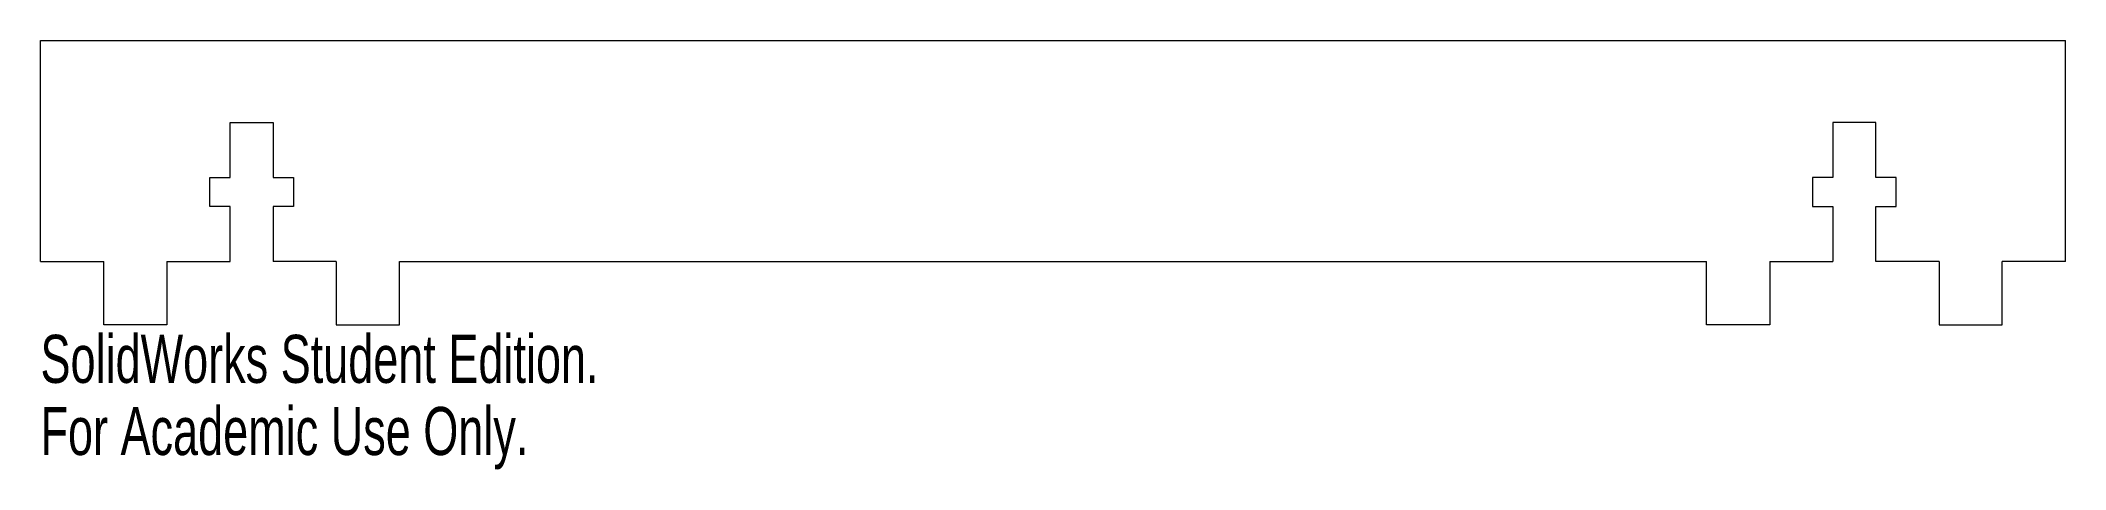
# Model space of a CAD drawing. Header units: inches. Extents: x -4.01 to 4.01, y -1.26 to 0.44.
import ezdxf

# ---------------------------------------------------------------- set-up
doc = ezdxf.new("R2010")
doc.units = ezdxf.units.IN
doc.header["$MEASUREMENT"] = 0
doc.styles.add('SLDTEXTSTYLE0', font='TXT', dxfattribs={"width": 0.7})

msp = doc.modelspace()

# ---------------------------------------------------------------- linework, layer by layer
at = {"color": 7, "linetype": 'Continuous', "lineweight": 15}
for p, q in [((-4.006, 0.4375), (4.006, 0.4375)), ((-4.006, -0.4375), (-4.006, 0.4375)), ((4.006, -0.4375), (4.006, 0.4375)), ((-3.256, -0.1054), (-3.256, 0.1125)), ((-3.256, 0.1125), (-3.086, 0.1125)), ((-3.086, 0.1125), (-3.086, -0.1054)), ((3.086, 0.1125), (3.086, -0.1054)), ((3.256, 0.1125), (3.086, 0.1125)), ((3.256, -0.1054), (3.256, 0.1125)), ((-3.3364, -0.2196), (-3.3364, -0.1054)), ((-3.3364, -0.1054), (-3.256, -0.1054)), ((-3.086, -0.1054), (-3.0056, -0.1054)), ((-3.0056, -0.1054), (-3.0056, -0.2196)), ((3.0056, -0.1054), (3.0056, -0.2196)), ((3.086, -0.1054), (3.0056, -0.1054)), ((3.3364, -0.1054), (3.256, -0.1054)), ((3.3364, -0.2196), (3.3364, -0.1054)), ((-3.256, -0.2196), (-3.3364, -0.2196)), ((-3.256, -0.4375), (-3.256, -0.2196)), ((-3.0056, -0.2196), (-3.086, -0.2196)), ((-3.086, -0.2196), (-3.086, -0.4375)), ((3.0056, -0.2196), (3.086, -0.2196)), ((3.086, -0.2196), (3.086, -0.4375)), ((3.256, -0.2196), (3.3364, -0.2196)), ((3.256, -0.4375), (3.256, -0.2196)), ((-4.006, -0.4375), (-3.756, -0.4375)), ((-3.756, -0.6875), (-3.756, -0.4375)), ((-3.506, -0.4375), (-3.506, -0.6875)), ((-3.506, -0.4375), (-3.256, -0.4375)), ((-2.836, -0.4375), (-3.086, -0.4375)), ((-2.836, -0.4375), (-2.836, -0.6875)), ((-2.586, -0.6875), (-2.586, -0.4375)), ((-2.586, -0.4375), (2.586, -0.4375)), ((2.586, -0.6875), (2.586, -0.4375)), ((2.836, -0.4375), (2.836, -0.6875)), ((2.836, -0.4375), (3.086, -0.4375)), ((3.506, -0.4375), (3.256, -0.4375)), ((3.506, -0.4375), (3.506, -0.6875)), ((3.756, -0.6875), (3.756, -0.4375)), ((4.006, -0.4375), (3.756, -0.4375)), ((-3.506, -0.6875), (-3.756, -0.6875)), ((-2.836, -0.6875), (-2.586, -0.6875)), ((2.836, -0.6875), (2.586, -0.6875)), ((3.506, -0.6875), (3.756, -0.6875))]:
    msp.add_line(p, q, dxfattribs=at)

# ---------------------------------------------------------------- texts
at = {"color": 7, "linetype": 'Continuous', "char_height": 0.1903, "attachment_point": 1, "style": 'SLDTEXTSTYLE0'}
for s, insert in [('SolidWorks Student Edition.', (-4.006, -0.7276)), ('For Academic Use Only.', (-4.006, -1.0131))]:
    msp.add_mtext(s, dxfattribs=dict(at, insert=insert))

doc.saveas('drawing.dxf')
